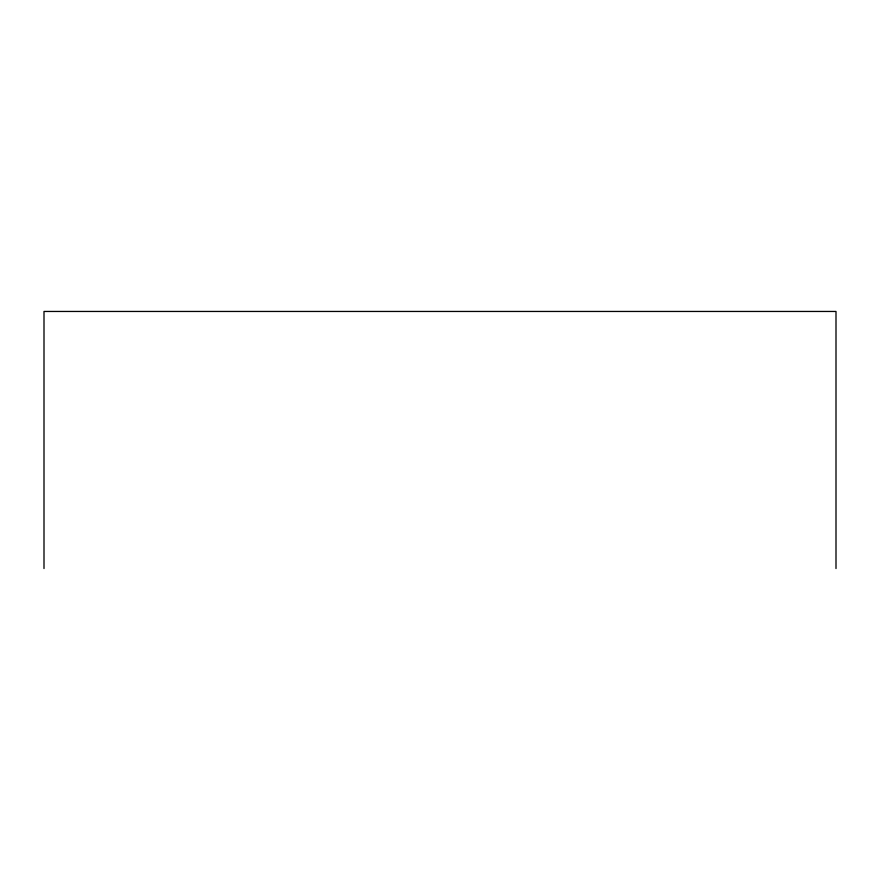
<?xml version="1.0" encoding="UTF-8"?>
<svg xmlns="http://www.w3.org/2000/svg" width="880" height="880" viewBox="0 0 880 880"><rect width="100%" height="100%" fill="white"/><g stroke="black" fill="none" stroke-linecap="round" stroke-linejoin="round"><path stroke-width="1.32" d="M836 568.546L836 311.454L44 311.454L44 568.546"/></g></svg>
